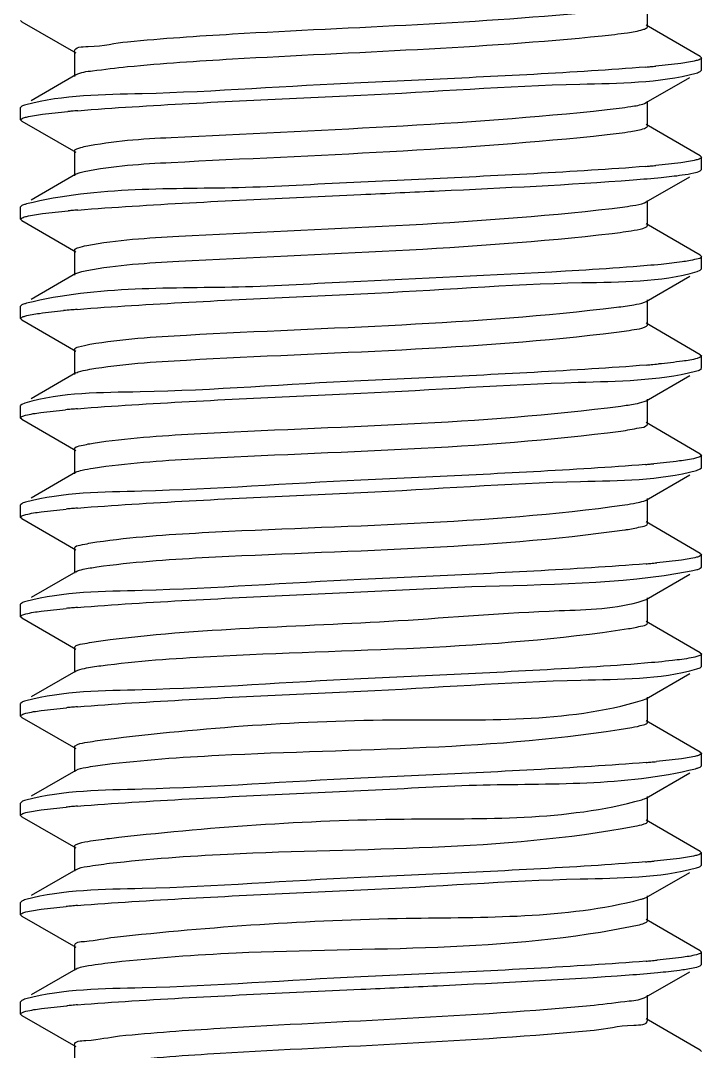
# Model space of a CAD drawing. Extents: x 1247970 to 1725648, y 860327 to 1277876.
# Drawn here: x 1330866.7 to 1330928.2, y 1199572.2 to 1199665.3 of the extents above; entities that cross this region are included whole.
import ezdxf

# ---------------------------------------------------------------- set-up
doc = ezdxf.new("R2010")
doc.units = 0
doc.header["$LTSCALE"] = 1000
doc.header["$MEASUREMENT"] = 0
doc.layers.get('0').update_dxf_attribs({"color": 254})
doc.layers.add('TK', color=4, linetype='Continuous')

# ---------------------------------------------------------------- blocks, each defined once
blk = doc.blocks.new('A$C63786A89')
at = {"linetype": 'Continuous'}
for p, q in [((-2093.675, 7020.972), (-2093.675, 7023.228)), ((-2150.231, 7021.411), (-2150.332, 7021.527)), ((-2150.231, 7021.411), (-2145.341, 7018.604)), ((-2088.903, 7018.274), (-2093.792, 7021.108)), ((-2145.461, 7018.742), (-2145.461, 7016.485)), ((-2088.903, 7018.274), (-2088.804, 7018.16)), ((-2088.804, 7017.04), (-2088.804, 7018.16)), ((-2145.343, 7016.621), (-2149.364, 7014.291)), ((-2088.905, 7016.924), (-2088.804, 7017.04)), ((-2093.794, 7014.118), (-2089.847, 7016.384)), ((-2093.951, 7014.046), (-2093.795, 7014.118)), ((-2093.675, 7011.999), (-2093.675, 7014.255)), ((-2150.233, 7013.788), (-2150.332, 7013.673)), ((-2150.332, 7012.554), (-2150.332, 7013.673)), ((-2150.231, 7012.438), (-2150.332, 7012.555)), ((-2150.231, 7012.438), (-2145.341, 7009.631)), ((-2088.903, 7009.301), (-2093.792, 7012.135)), ((-2145.461, 7009.769), (-2145.461, 7007.513)), ((-2088.903, 7009.301), (-2088.804, 7009.187)), ((-2088.804, 7008.067), (-2088.804, 7009.187)), ((-2145.343, 7007.649), (-2149.364, 7005.318)), ((-2093.794, 7005.145), (-2089.847, 7007.411)), ((-2088.905, 7007.952), (-2088.804, 7008.067)), ((-2150.233, 7004.815), (-2150.332, 7004.701)), ((-2150.332, 7003.581), (-2150.332, 7004.7)), ((-2093.937, 7005.079), (-2093.794, 7005.145)), ((-2093.675, 7003.026), (-2093.675, 7005.282)), ((-2150.231, 7003.465), (-2150.332, 7003.582)), ((-2150.231, 7003.465), (-2145.341, 7000.658)), ((-2088.903, 7000.329), (-2093.792, 7003.162)), ((-2145.461, 7000.796), (-2145.461, 6998.54)), ((-2088.903, 7000.329), (-2088.804, 7000.214)), ((-2088.804, 6999.094), (-2088.804, 7000.214)), ((-2089.189, 6998.868), (-2088.905, 6998.979)), ((-2088.905, 6998.979), (-2088.804, 6999.095)), ((-2145.343, 6998.676), (-2149.364, 6996.345)), ((-2093.794, 6996.172), (-2089.847, 6998.438)), ((-2093.958, 6996.098), (-2093.794, 6996.172)), ((-2093.675, 6994.053), (-2093.675, 6996.309)), ((-2150.233, 6995.842), (-2150.332, 6995.728)), ((-2150.332, 6994.608), (-2150.332, 6995.728)), ((-2150.231, 6994.492), (-2150.332, 6994.608)), ((-2150.231, 6994.492), (-2145.341, 6991.686)), ((-2088.903, 6991.356), (-2093.792, 6994.189)), ((-2145.461, 6991.823), (-2145.461, 6989.567)), ((-2088.903, 6991.356), (-2088.804, 6991.242)), ((-2088.804, 6990.122), (-2088.804, 6991.241)), ((-2145.343, 6989.703), (-2149.364, 6987.373)), ((-2088.905, 6990.006), (-2088.804, 6990.121)), ((-2093.794, 6987.199), (-2089.847, 6989.465)), ((-2150.233, 6986.869), (-2150.332, 6986.754)), ((-2149.944, 6986.982), (-2150.232, 6986.869)), ((-2093.984, 6987.116), (-2093.795, 6987.199)), ((-2093.675, 6985.08), (-2093.675, 6987.337)), ((-2150.332, 6985.635), (-2150.332, 6986.755)), ((-2150.231, 6985.519), (-2150.332, 6985.635)), ((-2150.231, 6985.519), (-2145.341, 6982.713)), ((-2088.903, 6982.383), (-2093.792, 6985.217)), ((-2093.7, 6985.018), (-2093.675, 6985.08)), ((-2145.461, 6982.85), (-2145.461, 6980.594)), ((-2088.903, 6982.383), (-2088.804, 6982.268)), ((-2088.804, 6981.149), (-2088.804, 6982.268)), ((-2145.343, 6980.73), (-2149.364, 6978.4)), ((-2093.794, 6978.226), (-2089.847, 6980.493)), ((-2089.242, 6980.908), (-2088.905, 6981.033)), ((-2088.905, 6981.033), (-2088.804, 6981.149)), ((-2150.233, 6977.896), (-2150.332, 6977.782)), ((-2150.332, 6976.662), (-2150.332, 6977.782)), ((-2094.017, 6978.132), (-2093.795, 6978.226)), ((-2093.675, 6976.108), (-2093.675, 6978.364)), ((-2150.231, 6976.547), (-2150.332, 6976.662)), ((-2150.231, 6976.547), (-2145.341, 6973.74)), ((-2088.903, 6973.41), (-2093.792, 6976.244)), ((-2145.461, 6973.877), (-2145.461, 6971.621)), ((-2088.903, 6973.41), (-2088.804, 6973.295)), ((-2088.804, 6972.176), (-2088.804, 6973.295)), ((-2088.905, 6972.06), (-2088.804, 6972.176)), ((-2145.343, 6971.757), (-2149.364, 6969.427)), ((-2093.794, 6969.254), (-2089.847, 6971.52)), ((-2094.056, 6969.145), (-2093.794, 6969.253)), ((-2093.675, 6967.135), (-2093.675, 6969.391)), ((-2150.233, 6968.924), (-2150.332, 6968.809)), ((-2150.332, 6967.689), (-2150.332, 6968.809)), ((-2150.231, 6967.574), (-2150.332, 6967.689)), ((-2150.231, 6967.574), (-2145.341, 6964.767)), ((-2088.903, 6964.437), (-2093.792, 6967.271)), ((-2145.461, 6964.904), (-2145.439, 6964.963)), ((-2145.461, 6964.904), (-2145.461, 6962.648)), ((-2088.903, 6964.437), (-2088.804, 6964.322)), ((-2088.804, 6963.203), (-2088.804, 6964.323)), ((-2145.343, 6962.784), (-2149.364, 6960.454)), ((-2089.224, 6962.967), (-2088.905, 6963.087)), ((-2088.905, 6963.087), (-2088.804, 6963.204)), ((-2093.794, 6960.281), (-2089.847, 6962.547)), ((-2150.233, 6959.951), (-2150.332, 6959.836)), ((-2150.332, 6958.717), (-2150.332, 6959.836)), ((-2094.111, 6960.156), (-2093.796, 6960.281)), ((-2093.675, 6958.162), (-2093.675, 6960.418)), ((-2150.231, 6958.601), (-2150.332, 6958.717)), ((-2150.231, 6958.601), (-2145.341, 6955.794)), ((-2088.903, 6955.464), (-2093.792, 6958.298)), ((-2145.461, 6955.932), (-2145.461, 6953.676)), ((-2088.903, 6955.464), (-2088.804, 6955.35)), ((-2088.804, 6954.23), (-2088.804, 6955.35)), ((-2088.905, 6954.115), (-2088.804, 6954.23)), ((-2145.343, 6953.812), (-2149.364, 6951.481)), ((-2093.794, 6951.308), (-2089.847, 6953.574)), ((-2093.675, 6949.189), (-2093.675, 6951.445)), ((-2150.233, 6950.978), (-2150.332, 6950.863)), ((-2150.332, 6949.744), (-2150.332, 6950.863)), ((-2150.231, 6949.628), (-2150.332, 6949.744)), ((-2150.231, 6949.628), (-2145.341, 6946.821)), ((-2088.903, 6946.491), (-2093.792, 6949.325)), ((-2145.461, 6946.959), (-2145.461, 6944.703)), ((-2088.903, 6946.491), (-2088.804, 6946.376)), ((-2088.804, 6945.257), (-2088.804, 6946.377)), ((-2088.905, 6945.142), (-2088.804, 6945.257)), ((-2145.343, 6944.839), (-2149.364, 6942.508)), ((-2093.794, 6942.335), (-2089.847, 6944.601)), ((-2093.675, 6940.216), (-2093.675, 6942.472)), ((-2150.233, 6942.005), (-2150.332, 6941.89)), ((-2150.332, 6940.771), (-2150.332, 6941.89)), ((-2150.231, 6940.655), (-2150.332, 6940.771)), ((-2150.231, 6940.655), (-2145.341, 6937.849)), ((-2088.903, 6937.519), (-2093.792, 6940.352)), ((-2145.461, 6937.986), (-2145.461, 6935.73)), ((-2088.903, 6937.519), (-2088.804, 6937.404)), ((-2088.804, 6936.284), (-2088.804, 6937.404)), ((-2145.343, 6935.866), (-2149.364, 6933.535)), ((-2093.794, 6933.362), (-2089.847, 6935.628)), ((-2088.905, 6936.169), (-2088.804, 6936.285)), ((-2150.233, 6933.032), (-2150.332, 6932.918)), ((-2150.332, 6931.798), (-2150.332, 6932.918)), ((-2093.675, 6931.243), (-2093.675, 6933.499)), ((-2150.231, 6931.682), (-2150.332, 6931.798)), ((-2150.231, 6931.682), (-2145.341, 6928.876)), ((-2088.903, 6928.546), (-2093.792, 6931.379)), ((-2145.461, 6929.013), (-2145.461, 6926.757)), ((-2088.903, 6928.546), (-2088.804, 6928.431))]:
    blk.add_line(p, q, dxfattribs=at)
for centre, radius, start, end in [((-2104.143, 7139.159), 122.263, 274.84406, 275.04295), ((-2102.59, 7121.584), 104.619, 275.04168, 275.30053), ((-2136.25, 6905.84), 107.922, 95.02624, 95.22015), ((-2134.691, 6888.073), 125.757, 94.78008, 95.02468), ((-2104.141, 7130.168), 122.245, 274.84412, 275.04343), ((-2102.578, 7112.489), 104.497, 275.0421, 275.30375), ((-2136.184, 6896.129), 108.663, 95.02312, 95.20222), ((-2134.672, 6878.889), 125.97, 94.77797, 95.0213), ((-2137.016, 6896.353), 99.429, 95.06113, 95.44214), ((-2134.897, 6872.519), 123.357, 94.8023, 95.06462), ((-2104.013, 7110.749), 120.766, 274.8595, 275.06791), ((-2102.114, 7089.427), 99.36, 275.06292, 275.44242), ((-2136.651, 6883.378), 103.448, 95.04483, 95.3329), ((-2134.798, 6862.402), 124.505, 94.79134, 95.04539), ((-2104.251, 7104.514), 123.514, 274.83088, 275.02374), ((-2102.958, 7089.786), 108.729, 275.02428, 275.1991), ((-2134.776, 6853.171), 124.764, 94.78941, 95.04046), ((-2136.553, 6873.317), 104.54, 95.04051, 95.30428), ((-2099.55, 7002.623), 27.357, 278.04028, 278.68331), ((-2104.095, 7093.747), 121.713, 274.84944, 275.05266), ((-2102.399, 7074.615), 102.506, 275.0501, 275.3564), ((-2136.548, 6864.285), 104.6, 95.04028, 95.3026), ((-2134.776, 6844.193), 124.77, 94.7894, 95.0402), ((-2136.514, 6854.936), 104.977, 95.03872, 95.2927), ((-2134.768, 6835.128), 124.861, 94.78855, 95.03844), ((-2104.104, 7075.897), 121.809, 274.84867, 275.04987), ((-2102.461, 7057.344), 103.183, 275.04778, 275.33739), ((-2136.562, 6846.498), 104.44, 95.0409, 95.30672), ((-2134.779, 6826.286), 124.73, 94.78972, 95.04091), ((-2104.225, 7068.32), 123.21, 274.83427, 275.02851), ((-2102.864, 7052.857), 107.688, 275.02867, 275.22445), ((-2136.535, 6837.23), 104.736, 95.03972, 95.29894), ((-2134.773, 6817.247), 124.797, 94.7892, 95.03957), ((-2104.085, 7057.737), 121.594, 274.85051, 275.05545), ((-2102.342, 7038.099), 101.879, 275.05244, 275.37404), ((-2136.453, 6827.347), 105.65, 95.03588, 95.27573), ((-2134.75, 6808.008), 125.064, 94.78661, 95.03527)]:
    blk.add_arc(centre, radius, start, end, dxfattribs=at)
for points, knots in [([(-2140.674, 7019.624), (-2137.513, 7019.925), (-2123.215, 7020.88), (-2108.876, 7021.28), (-2097.781, 7022.413)], [0, 0, 0, 0, 0.221632, 1, 1, 1, 1]), ([(-2097.781, 7020.157), (-2097.013, 7020.235), (-2095.781, 7020.382), (-2094.545, 7020.576), (-2094.095, 7020.714)], [0, 0, 0, 0, 0.620833, 1, 1, 1, 1]), ([(-2094.095, 7020.714), (-2093.987, 7020.748), (-2093.837, 7020.791), (-2093.676, 7020.917), (-2093.676, 7020.972)], [0, 0, 0, 0, 0.671773, 1, 1, 1, 1]), ([(-2145.459, 7018.742), (-2145.458, 7019.175), (-2142.979, 7019.133), (-2141.865, 7019.51), (-2140.674, 7019.624)], [0, 0, 0, 0, 0.266249, 1, 1, 1, 1]), ([(-2140.674, 7017.368), (-2137.513, 7017.669), (-2123.215, 7018.624), (-2108.876, 7019.024), (-2097.781, 7020.157)], [0, 0, 0, 0, 0.221632, 1, 1, 1, 1]), ([(-2089.274, 7017.91), (-2089.728, 7017.789), (-2090.949, 7017.613), (-2092.169, 7017.482), (-2092.925, 7017.412)], [0, 0, 0, 0, 0.382665, 1, 1, 1, 1]), ([(-2088.805, 7018.16), (-2088.805, 7018.103), (-2088.997, 7017.982), (-2089.153, 7017.942), (-2089.274, 7017.91)], [0, 0, 0, 0, 0.314668, 1, 1, 1, 1]), ([(-2145.342, 7016.621), (-2144.894, 7016.882), (-2143.261, 7017.042), (-2141.729, 7017.267), (-2140.674, 7017.368)], [0, 0, 0, 0, 0.328641, 1, 1, 1, 1]), ([(-2093.818, 7017.333), (-2095.456, 7017.194), (-2104.034, 7016.611), (-2112.623, 7016.239), (-2119.568, 7015.916)], [0, 0, 0, 0, 0.191225, 1, 1, 1, 1]), ([(-2119.568, 7014.797), (-2112.975, 7015.103), (-2102.942, 7015.897), (-2092.674, 7015.881), (-2089.271, 7016.791)], [0, 0, 0, 0, 0.652003, 1, 1, 1, 1]), ([(-2089.271, 7016.791), (-2089.198, 7016.81), (-2089.073, 7016.847), (-2088.953, 7016.897), (-2088.905, 7016.924)], [0, 0, 0, 0, 0.580421, 1, 1, 1, 1]), ([(-2119.568, 7015.916), (-2126.156, 7015.611), (-2136.188, 7014.821), (-2146.451, 7014.829), (-2149.857, 7013.924)], [0, 0, 0, 0, 0.651708, 1, 1, 1, 1]), ([(-2145.17, 7013.393), (-2143.532, 7013.53), (-2135.003, 7014.106), (-2126.464, 7014.477), (-2119.568, 7014.797)], [0, 0, 0, 0, 0.19234, 1, 1, 1, 1]), ([(-2149.857, 7013.924), (-2149.932, 7013.904), (-2150.06, 7013.867), (-2150.184, 7013.816), (-2150.232, 7013.788)], [0, 0, 0, 0, 0.582062, 1, 1, 1, 1]), ([(-2097.317, 7013.488), (-2096.6, 7013.566), (-2095.476, 7013.712), (-2094.342, 7013.898), (-2093.951, 7014.046)], [0, 0, 0, 0, 0.63336, 1, 1, 1, 1]), ([(-2149.797, 7012.82), (-2149.326, 7012.938), (-2148.081, 7013.114), (-2146.835, 7013.245), (-2146.069, 7013.314)], [0, 0, 0, 0, 0.387048, 1, 1, 1, 1]), ([(-2144.582, 7010.142), (-2142.001, 7010.693), (-2126.156, 7011.581), (-2110.399, 7012.077), (-2097.317, 7013.488)], [0, 0, 0, 0, 0.167035, 1, 1, 1, 1]), ([(-2150.33, 7012.555), (-2150.329, 7012.617), (-2150.107, 7012.743), (-2149.933, 7012.786), (-2149.797, 7012.82)], [0, 0, 0, 0, 0.309974, 1, 1, 1, 1]), ([(-2093.951, 7011.79), (-2093.879, 7011.817), (-2093.772, 7011.857), (-2093.676, 7011.957), (-2093.676, 7011.999)], [0, 0, 0, 0, 0.649723, 1, 1, 1, 1]), ([(-2144.582, 7007.886), (-2142.001, 7008.437), (-2126.156, 7009.325), (-2110.399, 7009.821), (-2097.317, 7011.232)], [0, 0, 0, 0, 0.167035, 1, 1, 1, 1]), ([(-2097.317, 7011.232), (-2096.6, 7011.31), (-2095.476, 7011.456), (-2094.342, 7011.642), (-2093.951, 7011.79)], [0, 0, 0, 0, 0.63336, 1, 1, 1, 1]), ([(-2145.459, 7009.769), (-2145.459, 7009.865), (-2145.071, 7010.032), (-2144.804, 7010.094), (-2144.582, 7010.142)], [0, 0, 0, 0, 0.297341, 1, 1, 1, 1]), ([(-2088.805, 7009.187), (-2088.805, 7009.13), (-2088.995, 7009.01), (-2089.151, 7008.97), (-2089.271, 7008.938)], [0, 0, 0, 0, 0.314947, 1, 1, 1, 1]), ([(-2093.818, 7008.36), (-2095.456, 7008.221), (-2104.033, 7007.638), (-2112.623, 7007.266), (-2119.568, 7006.944)], [0, 0, 0, 0, 0.191217, 1, 1, 1, 1]), ([(-2089.271, 7008.938), (-2089.725, 7008.816), (-2090.945, 7008.641), (-2092.164, 7008.51), (-2092.919, 7008.44)], [0, 0, 0, 0, 0.382452, 1, 1, 1, 1]), ([(-2145.342, 7007.649), (-2145.251, 7007.701), (-2144.997, 7007.79), (-2144.739, 7007.852), (-2144.582, 7007.886)], [0, 0, 0, 0, 0.395169, 1, 1, 1, 1]), ([(-2094.968, 7007.147), (-2094.124, 7007.213), (-2092.646, 7007.337), (-2091.171, 7007.497), (-2090.541, 7007.585)], [0, 0, 0, 0, 0.570934, 1, 1, 1, 1]), ([(-2090.541, 7007.585), (-2090.184, 7007.635), (-2089.637, 7007.73), (-2089.078, 7007.852), (-2088.904, 7007.952)], [0, 0, 0, 0, 0.643127, 1, 1, 1, 1]), ([(-2119.568, 7006.944), (-2123.046, 7006.782), (-2133.092, 7006.101), (-2143.378, 7006.573), (-2149.797, 7004.967)], [0, 0, 0, 0, 0.344776, 1, 1, 1, 1]), ([(-2119.568, 7005.824), (-2117.214, 7005.933), (-2109.012, 7006.321), (-2100.806, 7006.696), (-2094.968, 7007.147)], [0, 0, 0, 0, 0.286925, 1, 1, 1, 1]), ([(-2145.165, 7004.421), (-2143.527, 7004.558), (-2135, 7005.133), (-2126.462, 7005.504), (-2119.568, 7005.824)], [0, 0, 0, 0, 0.192378, 1, 1, 1, 1]), ([(-2149.797, 7004.967), (-2149.885, 7004.945), (-2150.033, 7004.904), (-2150.177, 7004.847), (-2150.232, 7004.815)], [0, 0, 0, 0, 0.588388, 1, 1, 1, 1]), ([(-2144.339, 7001.218), (-2141.607, 7001.735), (-2125.725, 7002.696), (-2109.874, 7003.078), (-2096.879, 7004.564)], [0, 0, 0, 0, 0.175316, 1, 1, 1, 1]), ([(-2096.879, 7004.564), (-2096.254, 7004.636), (-2095.271, 7004.77), (-2094.28, 7004.945), (-2093.937, 7005.079)], [0, 0, 0, 0, 0.630463, 1, 1, 1, 1]), ([(-2150.33, 7003.582), (-2150.329, 7003.644), (-2150.107, 7003.77), (-2149.934, 7003.813), (-2149.798, 7003.847)], [0, 0, 0, 0, 0.30993, 1, 1, 1, 1]), ([(-2149.798, 7003.847), (-2149.323, 7003.966), (-2148.066, 7004.143), (-2146.809, 7004.274), (-2146.036, 7004.345)], [0, 0, 0, 0, 0.386667, 1, 1, 1, 1]), ([(-2096.879, 7002.308), (-2096.214, 7002.384), (-2095.202, 7002.533), (-2094.163, 7002.705), (-2093.837, 7002.866)], [0, 0, 0, 0, 0.648454, 1, 1, 1, 1]), ([(-2093.837, 7002.866), (-2093.794, 7002.887), (-2093.725, 7002.923), (-2093.677, 7002.996), (-2093.677, 7003.026)], [0, 0, 0, 0, 0.61879, 1, 1, 1, 1]), ([(-2144.339, 6998.962), (-2141.607, 6999.479), (-2125.725, 7000.44), (-2109.874, 7000.822), (-2096.879, 7002.308)], [0, 0, 0, 0, 0.175316, 1, 1, 1, 1]), ([(-2145.46, 7000.796), (-2145.459, 7000.913), (-2144.946, 7001.089), (-2144.622, 7001.164), (-2144.339, 7001.218)], [0, 0, 0, 0, 0.289723, 1, 1, 1, 1]), ([(-2088.804, 7000.214), (-2088.802, 7000.048), (-2089.66, 6999.908), (-2090.105, 6999.793), (-2090.541, 6999.732)], [0, 0, 0, 0, 0.274251, 1, 1, 1, 1]), ([(-2145.342, 6998.676), (-2145.226, 6998.743), (-2144.889, 6998.848), (-2144.55, 6998.922), (-2144.339, 6998.962)], [0, 0, 0, 0, 0.383445, 1, 1, 1, 1]), ([(-2094.968, 6999.294), (-2096.6, 6999.168), (-2104.795, 6998.638), (-2112.999, 6998.276), (-2119.568, 6997.971)], [0, 0, 0, 0, 0.199302, 1, 1, 1, 1]), ([(-2090.541, 6999.732), (-2091.171, 6999.643), (-2092.646, 6999.484), (-2094.124, 6999.359), (-2094.968, 6999.294)], [0, 0, 0, 0, 0.429066, 1, 1, 1, 1]), ([(-2119.568, 6996.851), (-2112.911, 6997.16), (-2102.872, 6998.02), (-2092.535, 6997.884), (-2089.189, 6998.868)], [0, 0, 0, 0, 0.656442, 1, 1, 1, 1]), ([(-2119.568, 6997.971), (-2123.046, 6997.809), (-2133.092, 6997.128), (-2143.379, 6997.601), (-2149.798, 6995.994)], [0, 0, 0, 0, 0.344793, 1, 1, 1, 1]), ([(-2145.224, 6995.443), (-2143.586, 6995.58), (-2135.04, 6996.159), (-2126.482, 6996.53), (-2119.568, 6996.851)], [0, 0, 0, 0, 0.191896, 1, 1, 1, 1]), ([(-2149.798, 6995.994), (-2149.885, 6995.972), (-2150.033, 6995.931), (-2150.177, 6995.874), (-2150.232, 6995.842)], [0, 0, 0, 0, 0.588337, 1, 1, 1, 1]), ([(-2149.944, 6994.835), (-2149.518, 6994.96), (-2148.346, 6995.133), (-2147.177, 6995.264), (-2146.445, 6995.334)], [0, 0, 0, 0, 0.376678, 1, 1, 1, 1]), ([(-2144.068, 6992.293), (-2141.19, 6992.784), (-2125.279, 6993.795), (-2109.359, 6994.066), (-2096.467, 6995.64)], [0, 0, 0, 0, 0.183543, 1, 1, 1, 1]), ([(-2096.467, 6995.64), (-2095.942, 6995.704), (-2095.102, 6995.824), (-2094.26, 6995.985), (-2093.958, 6996.098)], [0, 0, 0, 0, 0.621344, 1, 1, 1, 1]), ([(-2150.33, 6994.608), (-2150.331, 6994.657), (-2150.179, 6994.768), (-2150.044, 6994.806), (-2149.944, 6994.835)], [0, 0, 0, 0, 0.32309, 1, 1, 1, 1]), ([(-2144.068, 6990.037), (-2141.19, 6990.528), (-2125.279, 6991.538), (-2109.359, 6991.81), (-2096.467, 6993.384)], [0, 0, 0, 0, 0.183543, 1, 1, 1, 1]), ([(-2096.467, 6993.384), (-2095.855, 6993.459), (-2094.963, 6993.614), (-2094.006, 6993.763), (-2093.754, 6993.942)], [0, 0, 0, 0, 0.666138, 1, 1, 1, 1]), ([(-2093.754, 6993.942), (-2093.731, 6993.957), (-2093.695, 6993.987), (-2093.675, 6994.034), (-2093.675, 6994.053)], [0, 0, 0, 0, 0.579058, 1, 1, 1, 1]), ([(-2145.46, 6991.823), (-2145.459, 6991.964), (-2144.803, 6992.142), (-2144.418, 6992.234), (-2144.068, 6992.293)], [0, 0, 0, 0, 0.283959, 1, 1, 1, 1]), ([(-2089.189, 6991.015), (-2089.615, 6990.889), (-2090.788, 6990.716), (-2091.958, 6990.585), (-2092.69, 6990.516)], [0, 0, 0, 0, 0.376424, 1, 1, 1, 1]), ([(-2088.805, 6991.242), (-2088.804, 6991.192), (-2088.955, 6991.081), (-2089.09, 6991.044), (-2089.189, 6991.015)], [0, 0, 0, 0, 0.323326, 1, 1, 1, 1]), ([(-2145.342, 6989.703), (-2145.2, 6989.785), (-2144.769, 6989.905), (-2144.34, 6989.991), (-2144.068, 6990.037)], [0, 0, 0, 0, 0.373572, 1, 1, 1, 1]), ([(-2093.783, 6990.417), (-2095.42, 6990.278), (-2104.009, 6989.693), (-2112.61, 6989.321), (-2119.568, 6988.998)], [0, 0, 0, 0, 0.190912, 1, 1, 1, 1]), ([(-2119.568, 6987.878), (-2113.02, 6988.182), (-2102.997, 6988.937), (-2092.773, 6988.992), (-2089.334, 6989.856)], [0, 0, 0, 0, 0.648912, 1, 1, 1, 1]), ([(-2089.334, 6989.856), (-2089.247, 6989.878), (-2089.102, 6989.919), (-2088.96, 6989.975), (-2088.906, 6990.006)], [0, 0, 0, 0, 0.587126, 1, 1, 1, 1]), ([(-2119.568, 6988.998), (-2126.222, 6988.689), (-2136.261, 6987.831), (-2146.596, 6987.964), (-2149.944, 6986.982)], [0, 0, 0, 0, 0.656301, 1, 1, 1, 1]), ([(-2145.198, 6986.472), (-2143.56, 6986.61), (-2135.022, 6987.187), (-2126.473, 6987.558), (-2119.568, 6987.878)], [0, 0, 0, 0, 0.192103, 1, 1, 1, 1]), ([(-2096.082, 6986.716), (-2095.65, 6986.772), (-2094.947, 6986.878), (-2094.245, 6987.023), (-2093.984, 6987.116)], [0, 0, 0, 0, 0.610954, 1, 1, 1, 1]), ([(-2150.33, 6985.635), (-2150.33, 6985.691), (-2150.148, 6985.809), (-2149.996, 6985.849), (-2149.881, 6985.88)], [0, 0, 0, 0, 0.316529, 1, 1, 1, 1]), ([(-2149.881, 6985.88), (-2149.433, 6986.002), (-2148.224, 6986.177), (-2147.015, 6986.308), (-2146.266, 6986.378)], [0, 0, 0, 0, 0.381396, 1, 1, 1, 1]), ([(-2143.768, 6983.369), (-2140.749, 6983.838), (-2124.823, 6984.883), (-2108.853, 6985.043), (-2096.082, 6986.716)], [0, 0, 0, 0, 0.191736, 1, 1, 1, 1]), ([(-2096.082, 6984.46), (-2095.523, 6984.533), (-2094.774, 6984.698), (-2093.859, 6984.818), (-2093.7, 6985.018)], [0, 0, 0, 0, 0.687941, 1, 1, 1, 1]), ([(-2143.768, 6981.113), (-2140.749, 6981.582), (-2124.823, 6982.627), (-2108.853, 6982.787), (-2096.082, 6984.46)], [0, 0, 0, 0, 0.191736, 1, 1, 1, 1]), ([(-2145.461, 6982.85), (-2145.46, 6983.017), (-2144.644, 6983.192), (-2144.193, 6983.303), (-2143.768, 6983.369)], [0, 0, 0, 0, 0.279506, 1, 1, 1, 1]), ([(-2088.805, 6982.268), (-2088.806, 6982.205), (-2089.026, 6982.079), (-2089.199, 6982.037), (-2089.334, 6982.003)], [0, 0, 0, 0, 0.310031, 1, 1, 1, 1]), ([(-2093.85, 6981.439), (-2095.488, 6981.3), (-2104.055, 6980.719), (-2112.633, 6980.347), (-2119.568, 6980.025)], [0, 0, 0, 0, 0.191464, 1, 1, 1, 1]), ([(-2089.334, 6982.003), (-2089.809, 6981.883), (-2091.069, 6981.706), (-2092.33, 6981.575), (-2093.105, 6981.504)], [0, 0, 0, 0, 0.386289, 1, 1, 1, 1]), ([(-2145.342, 6980.73), (-2145.171, 6980.829), (-2144.636, 6980.962), (-2144.108, 6981.061), (-2143.768, 6981.113)], [0, 0, 0, 0, 0.365171, 1, 1, 1, 1]), ([(-2119.568, 6978.906), (-2112.952, 6979.213), (-2102.917, 6980.028), (-2092.625, 6979.973), (-2089.242, 6980.908)], [0, 0, 0, 0, 0.653559, 1, 1, 1, 1]), ([(-2119.568, 6980.025), (-2126.173, 6979.718), (-2136.207, 6978.913), (-2146.488, 6978.95), (-2149.881, 6978.027)], [0, 0, 0, 0, 0.652861, 1, 1, 1, 1]), ([(-2145.193, 6977.5), (-2143.555, 6977.637), (-2135.019, 6978.214), (-2126.471, 6978.585), (-2119.568, 6978.906)], [0, 0, 0, 0, 0.192162, 1, 1, 1, 1]), ([(-2149.881, 6978.027), (-2149.951, 6978.008), (-2150.07, 6977.971), (-2150.186, 6977.923), (-2150.232, 6977.896)], [0, 0, 0, 0, 0.579398, 1, 1, 1, 1]), ([(-2143.44, 6974.445), (-2140.284, 6974.895), (-2124.359, 6975.966), (-2108.355, 6976.005), (-2095.724, 6977.792)], [0, 0, 0, 0, 0.199913, 1, 1, 1, 1]), ([(-2095.724, 6977.792), (-2095.379, 6977.84), (-2094.806, 6977.932), (-2094.237, 6978.057), (-2094.017, 6978.132)], [0, 0, 0, 0, 0.598789, 1, 1, 1, 1]), ([(-2150.33, 6976.662), (-2150.33, 6976.72), (-2150.138, 6976.84), (-2149.98, 6976.881), (-2149.859, 6976.913)], [0, 0, 0, 0, 0.314506, 1, 1, 1, 1]), ([(-2149.859, 6976.913), (-2149.406, 6977.034), (-2148.188, 6977.209), (-2146.97, 6977.339), (-2146.217, 6977.409)], [0, 0, 0, 0, 0.382937, 1, 1, 1, 1]), ([(-2095.42, 6975.58), (-2094.982, 6975.647), (-2094.52, 6975.763), (-2093.674, 6975.936), (-2093.675, 6976.108)], [0, 0, 0, 0, 0.721167, 1, 1, 1, 1]), ([(-2143.44, 6972.189), (-2140.284, 6972.639), (-2124.359, 6973.71), (-2108.355, 6973.749), (-2095.724, 6975.536)], [0, 0, 0, 0, 0.199913, 1, 1, 1, 1]), ([(-2145.461, 6973.877), (-2145.461, 6974.072), (-2144.468, 6974.237), (-2143.947, 6974.373), (-2143.44, 6974.445)], [0, 0, 0, 0, 0.275991, 1, 1, 1, 1]), ([(-2089.242, 6973.054), (-2089.685, 6972.932), (-2090.885, 6972.757), (-2092.085, 6972.626), (-2092.83, 6972.557)], [0, 0, 0, 0, 0.380503, 1, 1, 1, 1]), ([(-2088.805, 6973.295), (-2088.805, 6973.241), (-2088.981, 6973.124), (-2089.129, 6973.085), (-2089.242, 6973.054)], [0, 0, 0, 0, 0.317846, 1, 1, 1, 1]), ([(-2145.343, 6971.757), (-2145.141, 6971.874), (-2144.49, 6972.019), (-2143.854, 6972.13), (-2143.44, 6972.189)], [0, 0, 0, 0, 0.35795, 1, 1, 1, 1]), ([(-2093.806, 6972.47), (-2095.443, 6972.331), (-2104.025, 6971.747), (-2112.618, 6971.375), (-2119.568, 6971.052)], [0, 0, 0, 0, 0.191094, 1, 1, 1, 1]), ([(-2089.713, 6971.828), (-2089.543, 6971.86), (-2089.27, 6971.921), (-2088.999, 6972.006), (-2088.905, 6972.06)], [0, 0, 0, 0, 0.614252, 1, 1, 1, 1]), ([(-2119.568, 6971.052), (-2126.157, 6970.746), (-2136.189, 6969.956), (-2146.453, 6969.966), (-2149.859, 6969.059)], [0, 0, 0, 0, 0.651745, 1, 1, 1, 1]), ([(-2119.568, 6969.933), (-2116.227, 6970.088), (-2106.287, 6970.679), (-2096.222, 6970.577), (-2089.713, 6971.828)], [0, 0, 0, 0, 0.335368, 1, 1, 1, 1]), ([(-2145.193, 6968.527), (-2143.555, 6968.664), (-2135.019, 6969.241), (-2126.471, 6969.612), (-2119.568, 6969.933)], [0, 0, 0, 0, 0.192166, 1, 1, 1, 1]), ([(-2143.085, 6965.521), (-2134.184, 6966.694), (-2120.256, 6966.839), (-2104.03, 6968.28), (-2096.481, 6968.364), (-2094.056, 6969.145)], [0, 0, 0, 0, 0.547746, 0.844559, 1, 1, 1, 1]), ([(-2149.859, 6969.059), (-2149.934, 6969.04), (-2150.061, 6969.002), (-2150.184, 6968.951), (-2150.232, 6968.924)], [0, 0, 0, 0, 0.581847, 1, 1, 1, 1]), ([(-2149.862, 6967.939), (-2149.408, 6968.061), (-2148.188, 6968.236), (-2146.969, 6968.367), (-2146.214, 6968.437)], [0, 0, 0, 0, 0.382713, 1, 1, 1, 1]), ([(-2150.33, 6967.689), (-2150.33, 6967.747), (-2150.139, 6967.867), (-2149.982, 6967.907), (-2149.862, 6967.939)], [0, 0, 0, 0, 0.31469, 1, 1, 1, 1]), ([(-2143.085, 6963.265), (-2139.797, 6963.698), (-2123.888, 6964.791), (-2107.867, 6964.693), (-2095.394, 6966.612)], [0, 0, 0, 0, 0.208091, 1, 1, 1, 1]), ([(-2095.394, 6966.612), (-2094.961, 6966.678), (-2094.506, 6966.791), (-2093.673, 6966.966), (-2093.674, 6967.135)], [0, 0, 0, 0, 0.721207, 1, 1, 1, 1]), ([(-2145.439, 6964.963), (-2145.289, 6965.165), (-2144.374, 6965.282), (-2143.639, 6965.448), (-2143.085, 6965.521)], [0, 0, 0, 0, 0.310036, 1, 1, 1, 1]), ([(-2089.713, 6963.974), (-2090.278, 6963.866), (-2091.692, 6963.688), (-2093.11, 6963.555), (-2093.955, 6963.484)], [0, 0, 0, 0, 0.404017, 1, 1, 1, 1]), ([(-2088.803, 6964.322), (-2088.804, 6964.226), (-2089.219, 6964.079), (-2089.483, 6964.019), (-2089.713, 6963.974)], [0, 0, 0, 0, 0.290324, 1, 1, 1, 1]), ([(-2145.343, 6962.784), (-2145.108, 6962.92), (-2144.333, 6963.074), (-2143.58, 6963.2), (-2143.085, 6963.265)], [0, 0, 0, 0, 0.351684, 1, 1, 1, 1]), ([(-2093.955, 6963.484), (-2095.593, 6963.347), (-2104.125, 6962.771), (-2112.668, 6962.4), (-2119.568, 6962.079)], [0, 0, 0, 0, 0.192248, 1, 1, 1, 1]), ([(-2119.568, 6960.96), (-2112.94, 6961.268), (-2102.903, 6962.096), (-2092.597, 6962.017), (-2089.224, 6962.967)], [0, 0, 0, 0, 0.654412, 1, 1, 1, 1]), ([(-2119.568, 6962.079), (-2126.159, 6961.773), (-2136.19, 6960.981), (-2146.456, 6960.994), (-2149.862, 6960.086)], [0, 0, 0, 0, 0.651841, 1, 1, 1, 1]), ([(-2145.191, 6959.554), (-2143.553, 6959.691), (-2135.017, 6960.268), (-2126.47, 6960.639), (-2119.568, 6960.96)], [0, 0, 0, 0, 0.192187, 1, 1, 1, 1]), ([(-2149.862, 6960.086), (-2149.936, 6960.066), (-2150.062, 6960.029), (-2150.184, 6959.978), (-2150.232, 6959.951)], [0, 0, 0, 0, 0.581618, 1, 1, 1, 1]), ([(-2142.702, 6956.597), (-2133.823, 6957.687), (-2117.719, 6958.862), (-2101.094, 6958.043), (-2094.111, 6960.156)], [0, 0, 0, 0, 0.550784, 1, 1, 1, 1]), ([(-2150.33, 6958.717), (-2150.33, 6958.774), (-2150.138, 6958.894), (-2149.981, 6958.935), (-2149.861, 6958.967)], [0, 0, 0, 0, 0.314589, 1, 1, 1, 1]), ([(-2149.861, 6958.967), (-2149.405, 6959.088), (-2148.18, 6959.264), (-2146.955, 6959.395), (-2146.197, 6959.466)], [0, 0, 0, 0, 0.382632, 1, 1, 1, 1]), ([(-2095.091, 6957.687), (-2094.735, 6957.748), (-2094.344, 6957.841), (-2093.676, 6958.019), (-2093.675, 6958.162)], [0, 0, 0, 0, 0.716457, 1, 1, 1, 1]), ([(-2142.702, 6954.341), (-2139.286, 6954.76), (-2123.413, 6955.874), (-2107.385, 6955.609), (-2095.091, 6957.687)], [0, 0, 0, 0, 0.21629, 1, 1, 1, 1]), ([(-2145.387, 6956.039), (-2145.142, 6956.219), (-2144.19, 6956.366), (-2143.309, 6956.522), (-2142.702, 6956.597)], [0, 0, 0, 0, 0.332208, 1, 1, 1, 1]), ([(-2145.46, 6955.932), (-2145.46, 6955.95), (-2145.443, 6955.995), (-2145.408, 6956.024), (-2145.387, 6956.039)], [0, 0, 0, 0, 0.424682, 1, 1, 1, 1]), ([(-2088.805, 6955.35), (-2088.804, 6955.298), (-2088.972, 6955.182), (-2089.116, 6955.144), (-2089.224, 6955.113)], [0, 0, 0, 0, 0.318916, 1, 1, 1, 1]), ([(-2145.343, 6953.812), (-2145.074, 6953.968), (-2144.163, 6954.128), (-2143.286, 6954.269), (-2142.702, 6954.341)], [0, 0, 0, 0, 0.346197, 1, 1, 1, 1]), ([(-2093.808, 6954.524), (-2095.446, 6954.385), (-2104.027, 6953.801), (-2112.619, 6953.429), (-2119.568, 6953.106)], [0, 0, 0, 0, 0.19114, 1, 1, 1, 1]), ([(-2089.224, 6955.113), (-2089.671, 6954.987), (-2090.888, 6954.812), (-2092.104, 6954.679), (-2092.862, 6954.608)], [0, 0, 0, 0, 0.378435, 1, 1, 1, 1]), ([(-2119.568, 6951.987), (-2116.091, 6952.148), (-2106.045, 6952.829), (-2095.761, 6952.36), (-2089.341, 6953.963)], [0, 0, 0, 0, 0.344705, 1, 1, 1, 1]), ([(-2089.341, 6953.963), (-2089.253, 6953.985), (-2089.105, 6954.026), (-2088.961, 6954.083), (-2088.906, 6954.115)], [0, 0, 0, 0, 0.58777, 1, 1, 1, 1]), ([(-2119.568, 6953.106), (-2126.158, 6952.801), (-2136.189, 6952.009), (-2146.455, 6952.021), (-2149.861, 6951.114)], [0, 0, 0, 0, 0.651781, 1, 1, 1, 1]), ([(-2145.194, 6950.581), (-2143.556, 6950.718), (-2135.019, 6951.295), (-2126.472, 6951.667), (-2119.568, 6951.987)], [0, 0, 0, 0, 0.192158, 1, 1, 1, 1]), ([(-2149.861, 6951.114), (-2149.935, 6951.094), (-2150.061, 6951.056), (-2150.184, 6951.006), (-2150.232, 6950.978)], [0, 0, 0, 0, 0.581733, 1, 1, 1, 1]), ([(-2142.292, 6947.673), (-2133.458, 6948.689), (-2117.499, 6949.836), (-2101.101, 6949.218), (-2094.181, 6951.162)], [0, 0, 0, 0, 0.552991, 1, 1, 1, 1]), ([(-2094.181, 6951.162), (-2094.105, 6951.184), (-2093.974, 6951.225), (-2093.847, 6951.279), (-2093.796, 6951.308)], [0, 0, 0, 0, 0.574723, 1, 1, 1, 1]), ([(-2150.33, 6949.744), (-2150.33, 6949.801), (-2150.14, 6949.921), (-2149.984, 6949.961), (-2149.864, 6949.993)], [0, 0, 0, 0, 0.314943, 1, 1, 1, 1]), ([(-2149.864, 6949.993), (-2149.411, 6950.114), (-2148.193, 6950.289), (-2146.975, 6950.42), (-2146.221, 6950.49)], [0, 0, 0, 0, 0.382547, 1, 1, 1, 1]), ([(-2142.292, 6945.417), (-2138.753, 6945.824), (-2122.933, 6946.96), (-2106.909, 6946.493), (-2094.818, 6948.763)], [0, 0, 0, 0, 0.224529, 1, 1, 1, 1]), ([(-2094.818, 6948.763), (-2094.529, 6948.817), (-2094.201, 6948.893), (-2093.676, 6949.07), (-2093.675, 6949.189)], [0, 0, 0, 0, 0.71082, 1, 1, 1, 1]), ([(-2145.46, 6946.959), (-2145.46, 6946.988), (-2145.414, 6947.058), (-2145.348, 6947.094), (-2145.306, 6947.115)], [0, 0, 0, 0, 0.383701, 1, 1, 1, 1]), ([(-2145.306, 6947.115), (-2144.986, 6947.277), (-2143.955, 6947.448), (-2142.952, 6947.597), (-2142.292, 6947.673)], [0, 0, 0, 0, 0.3504, 1, 1, 1, 1]), ([(-2089.341, 6946.11), (-2089.811, 6945.992), (-2091.053, 6945.817), (-2092.295, 6945.687), (-2093.059, 6945.617)], [0, 0, 0, 0, 0.387327, 1, 1, 1, 1]), ([(-2088.805, 6946.376), (-2088.806, 6946.313), (-2089.03, 6946.187), (-2089.204, 6946.144), (-2089.341, 6946.11)], [0, 0, 0, 0, 0.309687, 1, 1, 1, 1]), ([(-2145.343, 6944.839), (-2145.037, 6945.017), (-2143.98, 6945.18), (-2142.971, 6945.338), (-2142.292, 6945.417)], [0, 0, 0, 0, 0.341348, 1, 1, 1, 1]), ([(-2093.841, 6945.548), (-2095.479, 6945.409), (-2104.049, 6944.828), (-2112.63, 6944.456), (-2119.568, 6944.134)], [0, 0, 0, 0, 0.191404, 1, 1, 1, 1]), ([(-2119.568, 6943.014), (-2112.958, 6943.321), (-2102.924, 6944.13), (-2092.64, 6944.087), (-2089.25, 6945.014)], [0, 0, 0, 0, 0.653139, 1, 1, 1, 1]), ([(-2089.25, 6945.014), (-2089.182, 6945.032), (-2089.064, 6945.068), (-2088.95, 6945.116), (-2088.905, 6945.142)], [0, 0, 0, 0, 0.57801, 1, 1, 1, 1]), ([(-2119.568, 6944.134), (-2126.16, 6943.828), (-2136.193, 6943.034), (-2146.46, 6943.05), (-2149.864, 6942.14)], [0, 0, 0, 0, 0.651971, 1, 1, 1, 1]), ([(-2149.864, 6942.14), (-2149.937, 6942.12), (-2150.063, 6942.083), (-2150.185, 6942.033), (-2150.232, 6942.005)], [0, 0, 0, 0, 0.581334, 1, 1, 1, 1]), ([(-2145.193, 6941.608), (-2143.554, 6941.746), (-2135.018, 6942.322), (-2126.471, 6942.694), (-2119.568, 6943.014)], [0, 0, 0, 0, 0.192174, 1, 1, 1, 1]), ([(-2141.856, 6938.748), (-2133.093, 6939.698), (-2117.295, 6940.798), (-2101.141, 6940.395), (-2094.278, 6942.164)], [0, 0, 0, 0, 0.554289, 1, 1, 1, 1]), ([(-2094.278, 6942.164), (-2094.181, 6942.188), (-2094.017, 6942.236), (-2093.857, 6942.3), (-2093.796, 6942.335)], [0, 0, 0, 0, 0.584309, 1, 1, 1, 1]), ([(-2149.861, 6941.021), (-2149.406, 6941.142), (-2148.185, 6941.318), (-2146.964, 6941.449), (-2146.208, 6941.519)], [0, 0, 0, 0, 0.38272, 1, 1, 1, 1]), ([(-2150.33, 6940.771), (-2150.33, 6940.828), (-2150.138, 6940.949), (-2149.981, 6940.989), (-2149.861, 6941.021)], [0, 0, 0, 0, 0.314626, 1, 1, 1, 1]), ([(-2141.856, 6936.492), (-2138.198, 6936.889), (-2122.452, 6938.054), (-2106.433, 6937.333), (-2094.573, 6939.839)], [0, 0, 0, 0, 0.232825, 1, 1, 1, 1]), ([(-2094.573, 6939.839), (-2094.345, 6939.887), (-2094.074, 6939.95), (-2093.677, 6940.118), (-2093.676, 6940.216)], [0, 0, 0, 0, 0.703382, 1, 1, 1, 1]), ([(-2145.459, 6937.986), (-2145.461, 6938.317), (-2143.614, 6938.384), (-2142.755, 6938.651), (-2141.856, 6938.748)], [0, 0, 0, 0, 0.267982, 1, 1, 1, 1]), ([(-2093.803, 6936.578), (-2095.441, 6936.439), (-2104.023, 6935.856), (-2112.617, 6935.483), (-2119.568, 6935.161)], [0, 0, 0, 0, 0.191052, 1, 1, 1, 1]), ([(-2089.25, 6937.16), (-2089.69, 6937.04), (-2090.878, 6936.867), (-2092.065, 6936.737), (-2092.801, 6936.668)], [0, 0, 0, 0, 0.381698, 1, 1, 1, 1]), ([(-2088.805, 6937.404), (-2088.805, 6937.349), (-2088.985, 6937.231), (-2089.136, 6937.192), (-2089.25, 6937.16)], [0, 0, 0, 0, 0.31699, 1, 1, 1, 1]), ([(-2145.343, 6935.866), (-2144.998, 6936.067), (-2143.786, 6936.232), (-2142.636, 6936.408), (-2141.856, 6936.492)], [0, 0, 0, 0, 0.337059, 1, 1, 1, 1]), ([(-2095.324, 6935.337), (-2094.467, 6935.402), (-2092.953, 6935.526), (-2091.442, 6935.683), (-2090.79, 6935.769)], [0, 0, 0, 0, 0.566528, 1, 1, 1, 1]), ([(-2090.79, 6935.769), (-2090.376, 6935.823), (-2089.748, 6935.927), (-2089.101, 6936.056), (-2088.905, 6936.169)], [0, 0, 0, 0, 0.648255, 1, 1, 1, 1]), ([(-2119.568, 6935.161), (-2126.158, 6934.855), (-2136.19, 6934.063), (-2146.455, 6934.075), (-2149.861, 6933.168)], [0, 0, 0, 0, 0.651795, 1, 1, 1, 1]), ([(-2119.568, 6934.041), (-2117.262, 6934.148), (-2109.178, 6934.53), (-2101.092, 6934.903), (-2095.324, 6935.337)], [0, 0, 0, 0, 0.285249, 1, 1, 1, 1]), ([(-2145.186, 6932.636), (-2143.548, 6932.773), (-2135.014, 6933.35), (-2126.469, 6933.721), (-2119.568, 6934.041)], [0, 0, 0, 0, 0.192222, 1, 1, 1, 1]), ([(-2149.861, 6933.168), (-2149.935, 6933.148), (-2150.061, 6933.111), (-2150.184, 6933.06), (-2150.232, 6933.032)], [0, 0, 0, 0, 0.581707, 1, 1, 1, 1]), ([(-2098.504, 6932.613), (-2097.44, 6932.714), (-2095.894, 6932.939), (-2094.249, 6933.101), (-2093.794, 6933.362)], [0, 0, 0, 0, 0.67089, 1, 1, 1, 1]), ([(-2150.33, 6931.798), (-2150.33, 6931.857), (-2150.13, 6931.979), (-2149.969, 6932.02), (-2149.845, 6932.052)], [0, 0, 0, 0, 0.313196, 1, 1, 1, 1]), ([(-2149.845, 6932.052), (-2149.385, 6932.173), (-2148.156, 6932.348), (-2146.927, 6932.48), (-2146.168, 6932.55)], [0, 0, 0, 0, 0.383803, 1, 1, 1, 1]), ([(-2141.394, 6929.824), (-2138.372, 6930.134), (-2124.074, 6931.104), (-2109.743, 6931.547), (-2098.504, 6932.613)], [0, 0, 0, 0, 0.211982, 1, 1, 1, 1]), ([(-2098.504, 6930.357), (-2097.303, 6930.471), (-2096.179, 6930.853), (-2093.676, 6930.805), (-2093.675, 6931.243)], [0, 0, 0, 0, 0.733588, 1, 1, 1, 1]), ([(-2141.394, 6927.568), (-2138.372, 6927.878), (-2124.074, 6928.848), (-2109.743, 6929.291), (-2098.504, 6930.357)], [0, 0, 0, 0, 0.211982, 1, 1, 1, 1]), ([(-2145.459, 6929.013), (-2145.46, 6929.384), (-2143.366, 6929.411), (-2142.407, 6929.72), (-2141.394, 6929.824)], [0, 0, 0, 0, 0.267063, 1, 1, 1, 1])]:
    blk.add_open_spline(points, degree=3, knots=knots, dxfattribs=at)

msp = doc.modelspace()

# ---------------------------------------------------------------- block references
at = {"layer": 'TK'}
msp.add_blockref('A$C63786A89', (1333017.03, 1192643.735, -355), dxfattribs=at)

doc.saveas('drawing.dxf')
